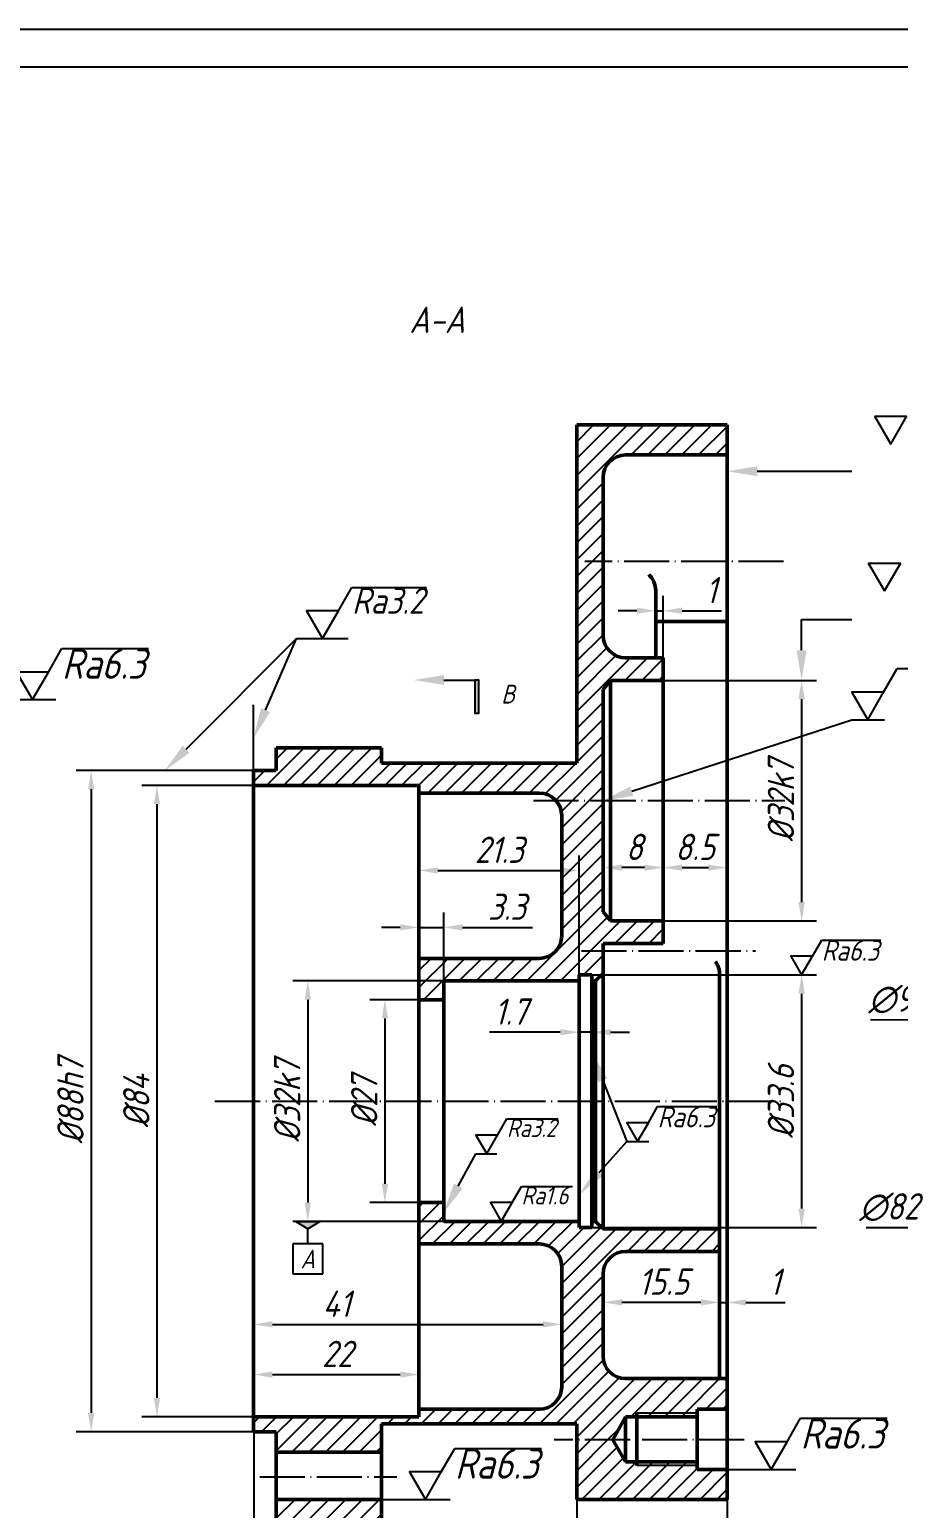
# Model space of a CAD drawing. Header units: millimetres. Extents: x 2 to 1258, y -401 to 1079.
# Drawn here: x 183.9 to 299.6, y -300.5 to -103.7 of the extents above; entities that cross this region are included whole.
import ezdxf
from ezdxf import colors
from ezdxf.entities.mleader import LeaderData, LeaderLine
from ezdxf.math import Vec2, Vec3

# ---------------------------------------------------------------- set-up
doc = ezdxf.new("R2010")
doc.units = ezdxf.units.MM
doc.header["$LTSCALE"] = 0.25
doc.linetypes.add('ACAD_ISO04W100', pattern=[30, 24, -3, 0, -3])
doc.layers.add('01粗实线', color=7, linetype='Continuous', lineweight=50)
for name, color, linetype, lineweight, true_color in [('02细实线', 120, 'Continuous', 25, 0x00ffbf), ('05点划线', 230, 'ACAD_ISO04W100', 25, 0xff007f), ('08标注线', 7, 'Continuous', 25, 0x73ff99), ('10剖面线', 7, 'Continuous', 25, 0x0a59f7)]:
    doc.layers.add(name, color=color, linetype=linetype, lineweight=lineweight, true_color=true_color)
doc.styles.get("Standard").update_dxf_attribs({"font": 'gbeitc.shx', "bigfont": 'gbcbig.shx'})
doc.dimstyles.new('ISO-25', dxfattribs={"dimtxt": 3.5, "dimasz": 2.5, "dimexe": 2, "dimexo": 0, "dimgap": 1, "dimtad": 1, "dimdsep": 46, "dimtxsty": 'Standard', "dimcen": 2.5, "dimclrd": 256, "dimclre": 256, "dimclrt": 256, "dimadec": 0, "dimazin": 0, "dimtfac": 1, "dimtmove": 0, "dimatfit": 3, "dimfxl": 1, "dimlwd": -1, "dimlwe": -1, "dimarcsym": 0})
doc.dimstyles.new('ISO-25$3', dxfattribs={"dimtxt": 3.5, "dimasz": 2.5, "dimexe": 2, "dimexo": 0, "dimgap": 1, "dimtad": 1, "dimtoh": 1, "dimdsep": 46, "dimtxsty": 'Standard', "dimcen": 2.5, "dimclrd": 256, "dimclre": 256, "dimclrt": 256, "dimadec": 0, "dimazin": 0, "dimtfac": 1, "dimtmove": 0, "dimatfit": 2, "dimfxl": 1, "dimlwd": -1, "dimlwe": -1, "dimarcsym": 0})

# ---------------------------------------------------------------- blocks, each defined once
blk = doc.blocks.new('*D34')
at = {"layer": '08标注线', "transparency": 16777216}
for p, q in [((213.76, -204.34), (198.89, -204.34)), ((200.89, -206.84), (200.89, -285.84)), ((213.76, -288.34), (198.89, -288.34))]:
    blk.add_line(p, q, dxfattribs=at)
for points in [[(200.47, -206.84), (201.3, -206.84), (200.89, -204.34)], [(200.47, -285.84), (201.3, -285.84), (200.89, -288.34)]]:
    blk.add_solid(points, dxfattribs=at)
at = {"layer": 'Defpoints', "color": 0, "transparency": 16777216}
for p in [(213.76, -204.34), (200.89, -288.34), (213.76, -288.34)]:
    blk.add_point(p, dxfattribs=at)
at = {"layer": '08标注线', "transparency": 16777216, "insert": (198.14, -246.34), "char_height": 3.5, "attachment_point": 5, "rotation": 90}
blk.add_mtext('%%C84', dxfattribs=at)
blk = doc.blocks.new('*D35')
at = {"layer": '08标注线', "transparency": 16777216}
for p, q in [((213.76, -202.34), (190.13, -202.34)), ((192.13, -204.84), (192.13, -287.84)), ((213.76, -290.34), (190.13, -290.34))]:
    blk.add_line(p, q, dxfattribs=at)
for points in [[(191.71, -204.84), (192.55, -204.84), (192.13, -202.34)], [(191.71, -287.84), (192.55, -287.84), (192.13, -290.34)]]:
    blk.add_solid(points, dxfattribs=at)
at = {"layer": 'Defpoints', "color": 0, "transparency": 16777216}
for p in [(213.76, -202.34), (192.13, -290.34), (213.76, -290.34)]:
    blk.add_point(p, dxfattribs=at)
at = {"layer": '08标注线', "transparency": 16777216, "insert": (189.38, -246.34), "char_height": 3.5, "attachment_point": 5, "rotation": 90}
blk.add_mtext('%%C88h7', dxfattribs=at)
blk = doc.blocks.new('*D36')
at = {"layer": '08标注线', "transparency": 16777216}
for p, q in [((213.76, -290.34), (213.76, -314.22)), ((216.76, -303.29), (216.76, -314.22)), ((211.26, -312.22), (208.76, -312.22)), ((213.76, -312.22), (216.76, -312.22)), ((219.26, -312.22), (221.76, -312.22))]:
    blk.add_line(p, q, dxfattribs=at)
for points in [[(211.26, -311.81), (211.26, -312.64), (213.76, -312.22)], [(219.26, -311.81), (219.26, -312.64), (216.76, -312.22)]]:
    blk.add_solid(points, dxfattribs=at)
at = {"layer": 'Defpoints', "color": 0, "transparency": 16777216}
for p in [(213.76, -290.34), (216.76, -303.29), (216.76, -312.22)]:
    blk.add_point(p, dxfattribs=at)
at = {"layer": '08标注线', "transparency": 16777216, "insert": (215.26, -309.47), "char_height": 3.5, "attachment_point": 5}
blk.add_mtext('3', dxfattribs=at)
blk = doc.blocks.new('*D38')
at = {"layer": '08标注线', "transparency": 16777216}
for p, q in [((213.76, -290.34), (213.76, -329.97)), ((276.76, -299.34), (276.76, -329.97)), ((216.26, -327.97), (274.26, -327.97))]:
    blk.add_line(p, q, dxfattribs=at)
for points in [[(216.26, -327.55), (216.26, -328.39), (213.76, -327.97)], [(274.26, -327.55), (274.26, -328.39), (276.76, -327.97)]]:
    blk.add_solid(points, dxfattribs=at)
at = {"layer": 'Defpoints', "color": 0, "transparency": 16777216}
for p in [(213.76, -290.34), (276.76, -299.34), (276.76, -327.97)]:
    blk.add_point(p, dxfattribs=at)
at = {"layer": '08标注线', "transparency": 16777216, "insert": (244.09, -325.22), "char_height": 3.5, "attachment_point": 5}
blk.add_mtext('63', dxfattribs=at)
blk = doc.blocks.new('*D39')
at = {"layer": '08标注线', "transparency": 16777216}
for p, q in [((256.76, -299.34), (256.76, -314.22)), ((276.76, -299.34), (276.76, -314.22)), ((274.26, -312.22), (259.26, -312.22))]:
    blk.add_line(p, q, dxfattribs=at)
for points in [[(259.26, -311.81), (259.26, -312.64), (256.76, -312.22)], [(274.26, -311.81), (274.26, -312.64), (276.76, -312.22)]]:
    blk.add_solid(points, dxfattribs=at)
at = {"layer": 'Defpoints', "color": 0, "transparency": 16777216}
for p in [(256.76, -299.34), (276.76, -299.34), (256.76, -312.22)]:
    blk.add_point(p, dxfattribs=at)
at = {"layer": '08标注线', "transparency": 16777216, "insert": (266.55, -309.47), "char_height": 3.5, "attachment_point": 5}
blk.add_mtext('20', dxfattribs=at)
blk = doc.blocks.new('*D40')
at = {"layer": '08标注线', "transparency": 16777216}
for p, q in [((213.76, -288.34), (213.76, -280.73)), ((235.76, -288.34), (235.76, -280.73)), ((216.26, -282.73), (233.26, -282.73))]:
    blk.add_line(p, q, dxfattribs=at)
for points in [[(216.26, -282.31), (216.26, -283.14), (213.76, -282.73)], [(233.26, -282.31), (233.26, -283.14), (235.76, -282.73)]]:
    blk.add_solid(points, dxfattribs=at)
at = {"layer": 'Defpoints', "color": 0, "transparency": 16777216}
for p in [(235.76, -282.73), (213.76, -288.34), (235.76, -288.34)]:
    blk.add_point(p, dxfattribs=at)
at = {"layer": '08标注线', "transparency": 16777216, "insert": (224.87, -279.98), "char_height": 3.5, "attachment_point": 5}
blk.add_mtext('22', dxfattribs=at)
blk = doc.blocks.new('*D41')
at = {"layer": '08标注线', "transparency": 16777216}
for p, q in [((213.76, -290.34), (213.76, -274.05)), ((254.76, -276.34), (254.76, -274.05)), ((216.26, -276.05), (252.26, -276.05))]:
    blk.add_line(p, q, dxfattribs=at)
for points in [[(216.26, -275.63), (216.26, -276.46), (213.76, -276.05)], [(252.26, -275.63), (252.26, -276.46), (254.76, -276.05)]]:
    blk.add_solid(points, dxfattribs=at)
at = {"layer": 'Defpoints', "color": 0, "transparency": 16777216}
for p in [(254.76, -276.05), (254.76, -276.34), (213.76, -290.34)]:
    blk.add_point(p, dxfattribs=at)
at = {"layer": '08标注线', "transparency": 16777216, "insert": (224.79, -273.3), "char_height": 3.5, "attachment_point": 5}
blk.add_mtext('41', dxfattribs=at)
blk = doc.blocks.new('*D42')
at = {"layer": '08标注线', "transparency": 16777216}
for p, q in [((235.76, -232.84), (229.22, -232.84)), ((231.22, -235.34), (231.22, -257.34)), ((235.76, -259.84), (229.22, -259.84))]:
    blk.add_line(p, q, dxfattribs=at)
for points in [[(230.81, -235.34), (231.64, -235.34), (231.22, -232.84)], [(230.81, -257.34), (231.64, -257.34), (231.22, -259.84)]]:
    blk.add_solid(points, dxfattribs=at)
at = {"layer": 'Defpoints', "color": 0, "transparency": 16777216}
for p in [(235.76, -232.84), (231.22, -259.84), (235.76, -259.84)]:
    blk.add_point(p, dxfattribs=at)
at = {"layer": '08标注线', "transparency": 16777216, "insert": (228.47, -246.34), "char_height": 3.5, "attachment_point": 5, "rotation": 90}
blk.add_mtext('%%C27', dxfattribs=at)
blk = doc.blocks.new('*D43')
at = {"layer": '08标注线', "transparency": 16777216}
for p, q in [((235.76, -246.34), (235.76, -221.22)), ((239.06, -246.34), (239.06, -221.22)), ((233.26, -223.22), (230.76, -223.22)), ((235.76, -223.22), (239.06, -223.22)), ((241.56, -223.22), (250.87, -223.22))]:
    blk.add_line(p, q, dxfattribs=at)
for points in [[(233.26, -222.8), (233.26, -223.63), (235.76, -223.22)], [(241.56, -222.8), (241.56, -223.63), (239.06, -223.22)]]:
    blk.add_solid(points, dxfattribs=at)
at = {"layer": 'Defpoints', "color": 0, "transparency": 16777216}
for p in [(235.76, -223.22), (235.76, -246.34), (239.06, -246.34)]:
    blk.add_point(p, dxfattribs=at)
at = {"layer": '08标注线', "transparency": 16777216, "insert": (247.46, -220.47), "char_height": 3.5, "attachment_point": 5}
blk.add_mtext('3.3', dxfattribs=at)
blk = doc.blocks.new('*D44')
at = {"layer": '08标注线', "transparency": 16777216}
for p, q in [((235.76, -227.34), (235.76, -213.64)), ((257.06, -229.54), (257.06, -213.64)), ((238.26, -215.64), (254.56, -215.64))]:
    blk.add_line(p, q, dxfattribs=at)
for points in [[(238.26, -215.23), (238.26, -216.06), (235.76, -215.64)], [(254.56, -215.23), (254.56, -216.06), (257.06, -215.64)]]:
    blk.add_solid(points, dxfattribs=at)
at = {"layer": 'Defpoints', "color": 0, "transparency": 16777216}
for p in [(257.06, -215.64), (235.76, -227.34), (257.06, -229.54)]:
    blk.add_point(p, dxfattribs=at)
at = {"layer": '08标注线', "transparency": 16777216, "insert": (246.43, -212.89), "char_height": 3.5, "attachment_point": 5}
blk.add_mtext('21.3', dxfattribs=at)
blk = doc.blocks.new('*D45')
at = {"layer": '08标注线', "transparency": 16777216}
for p, q in [((257.06, -237.85), (257.06, -235.17)), ((258.76, -237.93), (258.76, -235.17)), ((254.56, -237.17), (245.12, -237.17)), ((258.76, -237.17), (257.06, -237.17)), ((261.26, -237.17), (263.76, -237.17))]:
    blk.add_line(p, q, dxfattribs=at)
for points in [[(254.56, -236.75), (254.56, -237.59), (257.06, -237.17)], [(261.26, -236.75), (261.26, -237.59), (258.76, -237.17)]]:
    blk.add_solid(points, dxfattribs=at)
at = {"layer": 'Defpoints', "color": 0, "transparency": 16777216}
for p in [(257.06, -237.85), (258.76, -237.17), (258.76, -237.93)]:
    blk.add_point(p, dxfattribs=at)
at = {"layer": '08标注线', "transparency": 16777216, "insert": (247.98, -234.42), "char_height": 3.5, "attachment_point": 5}
blk.add_mtext('1.7', dxfattribs=at)
blk = doc.blocks.new('*D46')
at = {"layer": '08标注线', "transparency": 16777216}
for p, q in [((275.76, -273.13), (275.76, -271.11)), ((260.26, -273.11), (260.26, -275.11)), ((262.76, -273.11), (273.26, -273.11))]:
    blk.add_line(p, q, dxfattribs=at)
for points in [[(262.76, -272.7), (262.76, -273.53), (260.26, -273.11)], [(273.26, -272.7), (273.26, -273.53), (275.76, -273.11)]]:
    blk.add_solid(points, dxfattribs=at)
at = {"layer": 'Defpoints', "color": 0, "transparency": 16777216}
for p in [(260.26, -273.11), (275.76, -273.11), (275.76, -273.13)]:
    blk.add_point(p, dxfattribs=at)
at = {"layer": '08标注线', "transparency": 16777216, "insert": (268.3, -270.36), "char_height": 3.5, "attachment_point": 5}
blk.add_mtext('15.5', dxfattribs=at)
blk = doc.blocks.new('*D47')
at = {"layer": '08标注线', "transparency": 16777216}
for p, q in [((258.76, -229.54), (288.67, -229.54)), ((286.67, -232.04), (286.67, -260.64)), ((258.76, -263.14), (288.67, -263.14))]:
    blk.add_line(p, q, dxfattribs=at)
for points in [[(286.25, -232.04), (287.09, -232.04), (286.67, -229.54)], [(286.25, -260.64), (287.09, -260.64), (286.67, -263.14)]]:
    blk.add_solid(points, dxfattribs=at)
at = {"layer": 'Defpoints', "color": 0, "transparency": 16777216}
for p in [(258.76, -229.54), (258.76, -263.14), (286.67, -263.14)]:
    blk.add_point(p, dxfattribs=at)
at = {"layer": '08标注线', "transparency": 16777216, "insert": (283.92, -246.4), "char_height": 3.5, "attachment_point": 5, "rotation": 90}
blk.add_mtext('%%C33.6', dxfattribs=at)
blk = doc.blocks.new('*D48')
at = {"layer": '08标注线', "transparency": 16777216}
for p, q in [((276.76, -273.13), (276.76, -271.13)), ((273.26, -273.13), (270.76, -273.13)), ((275.76, -273.11), (275.76, -275.13)), ((275.76, -273.13), (276.76, -273.13)), ((279.26, -273.13), (284.49, -273.13))]:
    blk.add_line(p, q, dxfattribs=at)
for points in [[(273.26, -272.71), (273.26, -273.54), (275.76, -273.13)], [(279.26, -272.71), (279.26, -273.54), (276.76, -273.13)]]:
    blk.add_solid(points, dxfattribs=at)
at = {"layer": 'Defpoints', "color": 0, "transparency": 16777216}
for p in [(275.76, -273.11), (276.76, -273.13), (276.76, -273.13)]:
    blk.add_point(p, dxfattribs=at)
at = {"layer": '08标注线', "transparency": 16777216, "insert": (283.12, -270.38), "char_height": 3.5, "attachment_point": 5}
blk.add_mtext('1', dxfattribs=at)
blk = doc.blocks.new('*D49')
at = {"layer": '08标注线', "transparency": 16777216}
for p, q in [((239.06, -230.34), (218.96, -230.34)), ((220.96, -232.84), (220.96, -259.84)), ((239.06, -262.34), (218.96, -262.34))]:
    blk.add_line(p, q, dxfattribs=at)
for points in [[(220.54, -232.84), (221.38, -232.84), (220.96, -230.34)], [(220.54, -259.84), (221.38, -259.84), (220.96, -262.34)]]:
    blk.add_solid(points, dxfattribs=at)
at = {"layer": 'Defpoints', "color": 0, "transparency": 16777216}
for p in [(239.06, -230.34), (220.96, -262.34), (239.06, -262.34)]:
    blk.add_point(p, dxfattribs=at)
at = {"layer": '08标注线', "transparency": 16777216, "insert": (218.21, -246.34), "char_height": 3.5, "attachment_point": 5, "rotation": 90}
blk.add_mtext('%%C32k7', dxfattribs=at)
blk = doc.blocks.new('*D50')
at = {"layer": '08标注线', "transparency": 16777216}
for p, q in [((268.26, -190.34), (288.67, -190.34)), ((286.67, -192.84), (286.67, -219.84)), ((268.26, -222.34), (288.67, -222.34))]:
    blk.add_line(p, q, dxfattribs=at)
for points in [[(286.25, -192.84), (287.09, -192.84), (286.67, -190.34)], [(286.25, -219.84), (287.09, -219.84), (286.67, -222.34)]]:
    blk.add_solid(points, dxfattribs=at)
at = {"layer": 'Defpoints', "color": 0, "transparency": 16777216}
for p in [(268.26, -190.34), (268.26, -222.34), (286.67, -222.34)]:
    blk.add_point(p, dxfattribs=at)
at = {"layer": '08标注线', "transparency": 16777216, "insert": (283.92, -206.36), "char_height": 3.5, "attachment_point": 5, "rotation": 90}
blk.add_mtext('%%C32k7', dxfattribs=at)
blk = doc.blocks.new('*D51')
at = {"layer": '08标注线', "transparency": 16777216}
for p, q in [((267.26, -187.34), (267.26, -179.08)), ((268.26, -187.34), (268.26, -179.08)), ((264.76, -181.08), (262.26, -181.08)), ((267.26, -181.08), (268.26, -181.08)), ((270.76, -181.08), (275.99, -181.08))]:
    blk.add_line(p, q, dxfattribs=at)
for points in [[(264.76, -180.66), (264.76, -181.5), (267.26, -181.08)], [(270.76, -180.66), (270.76, -181.5), (268.26, -181.08)]]:
    blk.add_solid(points, dxfattribs=at)
at = {"layer": 'Defpoints', "color": 0, "transparency": 16777216}
for p in [(267.26, -181.08), (267.26, -187.34), (268.26, -187.34)]:
    blk.add_point(p, dxfattribs=at)
at = {"layer": '08标注线', "transparency": 16777216, "insert": (274.62, -178.33), "char_height": 3.5, "attachment_point": 5}
blk.add_mtext('1', dxfattribs=at)
blk = doc.blocks.new('*D52')
at = {"layer": '08标注线', "transparency": 16777216}
for p, q in [((260.26, -221.14), (260.26, -213.26)), ((268.26, -222.34), (268.26, -213.26)), ((265.76, -215.26), (262.76, -215.26))]:
    blk.add_line(p, q, dxfattribs=at)
for points in [[(262.76, -214.85), (262.76, -215.68), (260.26, -215.26)], [(265.76, -214.85), (265.76, -215.68), (268.26, -215.26)]]:
    blk.add_solid(points, dxfattribs=at)
at = {"layer": 'Defpoints', "color": 0, "transparency": 16777216}
for p in [(260.26, -215.26), (260.26, -221.14), (268.26, -222.34)]:
    blk.add_point(p, dxfattribs=at)
at = {"layer": '08标注线', "transparency": 16777216, "insert": (264.4, -212.51), "char_height": 3.5, "attachment_point": 5}
blk.add_mtext('8', dxfattribs=at)
blk = doc.blocks.new('*D53')
at = {"layer": '08标注线', "transparency": 16777216}
for p, q in [((268.26, -215.26), (268.26, -213.26)), ((270.76, -215.26), (274.26, -215.26)), ((276.76, -215.15), (276.76, -217.26))]:
    blk.add_line(p, q, dxfattribs=at)
for points in [[(270.76, -214.85), (270.76, -215.68), (268.26, -215.26)], [(274.26, -214.85), (274.26, -215.68), (276.76, -215.26)]]:
    blk.add_solid(points, dxfattribs=at)
at = {"layer": 'Defpoints', "color": 0, "transparency": 16777216}
for p in [(268.26, -215.26), (276.76, -215.15), (276.76, -215.26)]:
    blk.add_point(p, dxfattribs=at)
at = {"layer": '08标注线', "transparency": 16777216, "insert": (272.49, -212.51), "char_height": 3.5, "attachment_point": 5}
blk.add_mtext('8.5', dxfattribs=at)
blk = doc.blocks.new('*D65')
at = {"layer": '08标注线', "transparency": 16777216}
for p, q in [((393.89, -234.99), (320.31, -257.68)), ((317.92, -258.42), (302.38, -263.21)), ((302.38, -263.21), (295.26, -263.21))]:
    blk.add_line(p, q, dxfattribs=at)
for points in [[(393.77, -234.6), (394.02, -235.39), (396.28, -234.26)], [(320.19, -257.29), (320.44, -258.08), (317.92, -258.42)]]:
    blk.add_solid(points, dxfattribs=at)
at = {"layer": 'Defpoints', "color": 0, "transparency": 16777216}
for p in [(396.28, -234.26), (317.92, -258.42)]:
    blk.add_point(p, dxfattribs=at)
at = {"layer": '08标注线', "transparency": 16777216, "insert": (298.32, -260.46), "char_height": 3.5, "attachment_point": 5}
blk.add_mtext('∅82', dxfattribs=at)
blk = doc.blocks.new('*D67')
at = {"layer": '08标注线', "transparency": 16777216}
for p, q in [((312.99, -237.46), (303.5, -235.55)), ((398.77, -254.73), (315.44, -237.95))]:
    blk.add_line(p, q, dxfattribs=at)
for points in [[(315.52, -237.54), (315.36, -238.36), (312.99, -237.46)], [(398.85, -254.32), (398.68, -255.14), (401.22, -255.23)]]:
    blk.add_solid(points, dxfattribs=at)
at = {"layer": 'Defpoints', "color": 0, "transparency": 16777216}
for p in [(312.99, -237.46), (401.22, -255.23)]:
    blk.add_point(p, dxfattribs=at)
at = {"layer": '08标注线', "transparency": 16777216, "insert": (299.51, -232.8), "char_height": 3.5, "attachment_point": 5}
blk.add_mtext('∅90', dxfattribs=at)

msp = doc.modelspace()

# ---------------------------------------------------------------- hatches: boundary and pattern name
at = {"layer": '08标注线'}
h = msp.add_hatch(color=256, dxfattribs=at)
h.dxf.hatch_style = 1
h.paths.add_polyline_path([(243.201, -194.695), (243.718, -194.695), (243.718, -190.304), (243.201, -190.304)])
h = msp.add_hatch(color=256, dxfattribs=at)
h.dxf.hatch_style = 1
h.paths.add_polyline_path([(222.569, -262.342), (219.349, -262.342), (220.959, -263.343)])
at = {"layer": '10剖面线'}
h = msp.add_hatch(dxfattribs=at)
h.set_pattern_fill('ANSI31', color=256, scale=0.5)
h.paths.add_polyline_path([(260.257, -191.542), (261.257, -190.342), (268.257, -190.342), (268.257, -187.342), (263.257, -187.342, -0.4142136), (260.257, -184.342), (260.257, -163.342, -0.4142136), (263.257, -160.342), (276.757, -160.342), (276.757, -156.342), (256.757, -156.342), (256.757, -201.342), (230.757, -201.342), (230.757, -199.342), (216.757, -199.342), (216.757, -202.342), (213.757, -202.342), (213.757, -204.342), (235.757, -204.342), (235.757, -205.342), (251.757, -205.342, -0.2134218), (253.994, -206.342), (260.257, -206.342)])
h.paths.add_polyline_path([(260.257, -206.342), (253.994, -206.342, -0.1844831), (254.757, -208.342), (254.757, -224.342, -0.4142136), (251.757, -227.342), (235.757, -227.342), (235.757, -232.842), (239.057, -232.842), (239.057, -230.342), (256.757, -230.342), (257.057, -230.342), (257.057, -229.542), (258.757, -229.542), (258.757, -230.342), (259.257, -230.342), (260.257, -229.342), (260.257, -225.342), (268.257, -225.342), (268.257, -222.342), (261.257, -222.342), (260.257, -221.142)])
h.paths.add_polyline_path([(276.757, -296.342), (276.757, -295.342), (272.757, -295.342), (272.757, -294.842), (264.757, -294.842), (264.757, -294.342), (263.257, -294.342), (261.561, -291.432), (256.757, -291.432), (256.757, -296.342), (256.771, -296.342), (256.757, -299.342), (276.757, -299.342)])
h.paths.add_polyline_path([(272.757, -294.342), (264.757, -294.342), (264.757, -294.842), (272.757, -294.842)], flags=17)
h.paths.add_polyline_path([(272.757, -287.842), (264.76, -287.842), (264.757, -288.021), (264.757, -288.342), (272.757, -288.342)], flags=17)
h = msp.add_hatch(dxfattribs=at)
h.set_pattern_fill('ANSI31', color=256, scale=0.5)
h.paths.add_polyline_path([(230.757, -289.289), (254.967, -289.289), (256.757, -289.289), (256.757, -291.432), (261.561, -291.432), (263.257, -288.342), (264.757, -288.342), (264.757, -288.021), (264.76, -287.842), (272.757, -287.842), (272.757, -287.342), (276.757, -287.342), (276.757, -283.269), (263.257, -283.269, -0.4142136), (260.257, -280.269), (260.257, -269.342, -0.4142136), (263.257, -266.342), (275.757, -266.342), (275.757, -263.342), (260.257, -263.342), (259.257, -262.342), (258.757, -262.342), (258.757, -263.142), (257.057, -263.142), (257.057, -262.342), (256.757, -262.342), (239.057, -262.342), (239.057, -259.842), (235.757, -259.842), (235.757, -265.342), (251.757, -265.342, -0.4142136), (254.757, -268.342), (254.757, -284.342, -0.4142136), (251.757, -287.342), (235.757, -287.342), (235.757, -288.342), (213.757, -288.342), (213.757, -290.342), (216.757, -290.342), (216.757, -293.039), (230.757, -293.039), (230.757, -291.342)])
h.paths.add_polyline_path([(230.757, -299.342), (216.757, -299.342), (216.757, -303.289), (230.757, -303.289)])

# ---------------------------------------------------------------- linework, layer by layer
for points in [[(422.422, -400.738), (422.422, -103.738), (2.422, -103.738), (2.422, -400.738)], [(27.422, -395.738), (417.422, -395.738), (417.422, -108.738), (27.422, -108.738)]]:
    msp.add_lwpolyline(points, close=True)
at = {"layer": '01粗实线'}
for p, q in [((276.757, -156.342), (256.757, -156.342)), ((256.757, -201.342), (256.757, -156.342)), ((276.757, -156.342), (276.757, -296.342)), ((263.257, -160.342), (276.757, -160.342)), ((260.257, -184.342), (260.257, -163.342)), ((267.257, -187.342), (267.257, -178.389)), ((267.257, -182.517), (276.757, -182.517)), ((263.257, -187.342), (268.257, -187.342)), ((268.257, -187.342), (268.257, -190.342)), ((260.257, -191.542), (261.257, -190.342)), ((268.257, -190.342), (261.257, -190.342)), ((261.257, -222.342), (261.257, -190.342)), ((268.257, -190.342), (268.257, -222.342)), ((260.257, -221.142), (260.257, -191.542)), ((216.757, -199.342), (230.757, -199.342)), ((216.757, -202.342), (216.757, -199.342)), ((230.757, -199.342), (230.757, -201.342)), ((213.757, -202.342), (213.757, -290.342)), ((213.757, -202.342), (216.757, -202.342)), ((216.757, -202.342), (216.757, -201.342)), ((230.757, -201.342), (256.757, -201.342)), ((213.757, -204.342), (235.757, -204.342)), ((235.757, -204.342), (235.757, -205.342)), ((235.757, -205.342), (251.757, -205.342)), ((235.757, -227.342), (235.757, -205.342)), ((254.757, -208.342), (254.757, -224.342)), ((260.257, -221.142), (261.257, -222.342)), ((261.257, -222.342), (268.257, -222.342)), ((268.257, -222.342), (268.257, -225.342)), ((268.257, -225.342), (260.257, -225.342)), ((260.257, -230.342), (260.257, -225.342)), ((235.757, -227.342), (251.757, -227.342)), ((235.757, -227.342), (235.757, -265.342)), ((258.757, -229.542), (257.057, -229.542)), ((257.057, -229.542), (257.057, -230.342)), ((258.757, -230.342), (258.757, -229.542)), ((259.257, -230.342), (260.257, -229.342)), ((275.757, -229.822), (275.757, -229.485)), ((275.757, -230.69), (275.757, -229.822)), ((235.757, -230.342), (235.757, -232.842)), ((256.757, -230.342), (239.057, -230.342)), ((239.057, -230.342), (239.057, -262.342)), ((257.057, -230.342), (256.757, -230.342)), ((257.057, -230.342), (257.057, -262.342)), ((259.257, -230.342), (258.757, -230.342)), ((258.757, -230.342), (258.757, -262.342)), ((259.257, -230.342), (259.257, -262.342)), ((260.257, -230.342), (260.257, -262.342)), ((275.757, -246.342), (275.757, -230.69)), ((235.757, -232.842), (235.757, -259.842)), ((239.057, -232.842), (235.757, -232.842)), ((275.757, -283.269), (275.757, -246.342)), ((276.757, -283.269), (276.757, -246.342)), ((235.757, -262.342), (235.757, -259.842)), ((239.057, -259.842), (235.757, -259.842)), ((256.757, -262.342), (239.057, -262.342)), ((257.057, -262.342), (256.757, -262.342)), ((257.057, -263.142), (257.057, -262.342)), ((258.757, -263.142), (257.057, -263.142)), ((259.257, -262.342), (258.757, -262.342)), ((258.757, -262.342), (258.757, -263.142)), ((259.257, -262.342), (260.257, -263.342)), ((260.257, -263.342), (260.257, -262.342)), ((260.257, -263.342), (275.757, -263.342)), ((276.757, -263.342), (276.757, -266.342)), ((235.757, -265.342), (251.757, -265.342)), ((235.757, -265.342), (235.757, -287.342)), ((275.757, -266.342), (263.257, -266.342)), ((254.757, -284.342), (254.757, -268.342)), ((260.257, -280.269), (260.257, -269.342)), ((263.257, -283.269), (276.757, -283.269)), ((213.757, -288.342), (235.757, -288.342)), ((230.757, -291.342), (230.757, -289.289)), ((230.757, -289.289), (254.967, -289.289)), ((235.757, -288.342), (235.757, -287.342)), ((235.757, -287.342), (251.757, -287.342)), ((256.757, -289.289), (254.967, -289.289)), ((256.757, -291.342), (256.757, -289.289)), ((261.561, -291.432), (263.257, -288.342)), ((264.757, -288.342), (263.257, -288.342)), ((263.257, -288.342), (263.257, -291.432)), ((264.757, -288.021), (264.76, -287.842)), ((264.757, -288.021), (264.757, -288.521)), ((272.757, -288.342), (264.757, -288.342)), ((264.757, -288.342), (264.757, -294.342)), ((276.757, -287.342), (272.757, -287.342)), ((272.757, -287.342), (272.757, -295.342)), ((272.757, -288.342), (272.757, -287.342)), ((213.757, -290.342), (216.757, -290.342)), ((216.757, -290.342), (216.757, -303.289)), ((216.757, -293.039), (230.757, -293.039)), ((230.757, -293.342), (230.757, -291.342)), ((256.757, -296.342), (256.757, -291.342)), ((263.257, -294.342), (261.561, -291.432)), ((263.257, -294.342), (263.257, -291.432)), ((230.757, -303.289), (230.757, -293.342)), ((264.757, -294.342), (263.257, -294.342)), ((264.757, -294.342), (272.757, -294.342)), ((264.757, -294.842), (264.757, -294.342)), ((272.757, -295.342), (272.757, -294.342)), ((256.771, -296.342), (256.757, -296.342)), ((256.771, -296.342), (256.757, -299.342)), ((272.757, -295.342), (276.757, -295.342)), ((276.757, -299.342), (276.757, -296.342)), ((230.757, -299.342), (216.757, -299.342)), ((256.757, -299.342), (276.757, -299.342))]:
    msp.add_line(p, q, dxfattribs=at)
for centre, radius, start, end in [((263.257, -163.342), 3, 90, 180), ((264.277, -178.414), 2.98, 0.4887, 46.4887), ((263.257, -184.342), 3, 180, 270), ((251.757, -208.342), 3, 0, 90), ((251.757, -224.342), 3, 270, 0), ((272.757, -229.485), 3, 0, 34.67392), ((251.757, -268.342), 3, 360, 90), ((263.257, -269.342), 3, 90, 180), ((263.257, -280.269), 3, 180, 270), ((251.757, -284.342), 3, 270, 360)]:
    msp.add_arc(centre, radius, start, end, dxfattribs=at)
at = {"layer": '02细实线'}
for p, q in [((272.757, -287.842), (264.76, -287.842)), ((272.757, -294.842), (264.757, -294.842))]:
    msp.add_line(p, q, dxfattribs=at)
at = {"layer": '05点划线'}
for p, q in [((284.251, -174.529), (257.83, -174.517)), ((250.995, -206.342), (284.436, -206.342)), ((257.37, -226.342), (280.541, -226.342)), ((208.61, -246.342), (284.294, -246.342)), ((279.045, -291.432), (253.757, -291.432)), ((214.571, -296.342), (232.812, -296.342))]:
    msp.add_line(p, q, dxfattribs=at)
at = {"layer": '08标注线'}
for p, q in [((291.432, -162.513), (293.356, -162.513)), ((225.024, -181.112), (226.831, -177.982)), ((226.831, -177.982), (236.755, -177.982)), ((286.668, -182.246), (293.356, -182.246)), ((219.47, -184.773), (226.351, -184.773)), ((186.435, -189.238), (188.242, -186.107)), ((188.242, -186.107), (199.77, -186.107)), ((297.584, -191.916), (299.391, -188.786)), ((299.391, -188.786), (309.315, -188.786)), ((180.888, -192.899), (187.427, -192.899)), ((213.757, -202.342), (213.757, -193.604)), ((293.356, -195.577), (297.694, -195.577)), ((288.112, -227.042), (289.346, -224.905)), ((289.346, -224.905), (297.217, -224.905)), ((303.504, -235.548), (295.827, -235.515)), ((266.278, -249.211), (267.512, -247.073)), ((267.512, -247.073), (275.383, -247.073)), ((246.22, -250.855), (247.458, -248.71)), ((247.458, -248.71), (254.257, -248.71)), ((263.391, -251.711), (266.323, -251.711)), ((243.324, -253.363), (246.101, -253.345)), ((248.154, -259.834), (249.393, -257.69)), ((249.393, -257.69), (256.191, -257.69)), ((219.349, -262.342), (222.569, -262.342)), ((219.349, -262.342), (220.959, -263.343)), ((220.959, -263.343), (222.569, -262.342)), ((220.959, -265.343), (220.959, -263.343)), ((218.959, -265.343), (218.959, -269.343)), ((222.959, -265.343), (218.959, -265.343)), ((222.959, -269.343), (222.959, -265.343)), ((218.959, -269.343), (222.959, -269.343)), ((284.727, -291.681), (286.535, -288.551)), ((286.535, -288.551), (298.062, -288.551)), ((238.727, -295.681), (240.535, -292.551)), ((240.535, -292.551), (252.062, -292.551)), ((276.757, -295.342), (285.912, -295.342)), ((230.757, -299.342), (239.912, -299.342))]:
    msp.add_line(p, q, dxfattribs=at)
for points in [[(298.533, -158.899), (300.647, -155.238), (296.419, -155.238)], [(297.698, -178.433), (299.812, -174.772), (295.585, -174.772)], [(222.91, -184.773), (225.024, -181.112), (220.797, -181.112)], [(184.321, -192.899), (186.435, -189.238), (182.208, -189.238)], [(243.201, -190.304), (243.201, -194.695), (243.718, -194.695), (243.718, -190.304)], [(295.47, -195.577), (297.584, -191.916), (293.356, -191.916)], [(286.668, -229.542), (288.112, -227.042), (285.225, -227.042)], [(264.835, -251.711), (266.278, -249.211), (263.391, -249.211)], [(244.772, -253.363), (246.22, -250.855), (243.324, -250.855)], [(246.706, -262.342), (248.154, -259.834), (245.258, -259.834)], [(282.614, -295.342), (284.727, -291.681), (280.5, -291.681)], [(236.614, -299.342), (238.727, -295.681), (234.5, -295.681)]]:
    msp.add_lwpolyline(points, close=True, dxfattribs=at)

# ---------------------------------------------------------------- texts
for s, width, gutter_width, insert, char_height, attachment_point in [('A-A', 5.15592, 12.5, (234.467, -140.615), 3.5, 1), ('Ra3.2', 12.62639, 20.12, (226.831, -177.982), 3.5, 1), ('Ra6.3', 12.62639, 20.12, (188.242, -186.107), 4.0239, 1), ('B', 5.15592, 12.5, (246.696, -190.925), 2.5, 1), ('Ra6.3', 8.62146, 13.738, (289.346, -224.905), 2.7476, 1), ('Ra6.3', 8.62146, 13.738, (267.512, -247.073), 2.7476, 1), ('Ra3.2', 8.65015, 13.784, (247.458, -248.71), 2.3978, 1), ('Ra1.6', 8.65015, 13.784, (249.393, -257.69), 2.3978, 1), ('\\pxqc;A', 4, 12.5, (220.959, -267.343), 2.5, 5), ('Ra6.3', 12.62639, 20.12, (286.535, -288.551), 4.0239, 1), ('Ra6.3', 12.62639, 20.12, (240.535, -292.551), 4.0239, 1)]:
    msp.add_mtext_dynamic_manual_height_columns(s, width=width, gutter_width=gutter_width, heights=[0], dxfattribs=dict(at, insert=insert, char_height=char_height, attachment_point=attachment_point))

# ---------------------------------------------------------------- dimensions: what is measured, and where the dimension line sits
for base, p1, p2, picture, middle in [((267.257, -181.079), (268.257, -187.342), (267.257, -187.342), '*D51', (274.622, -181.079)), ((260.257, -215.263), (268.257, -222.342), (260.257, -221.142), '*D52', (264.4, -215.263)), ((276.757, -215.263), (268.257, -215.263), (276.757, -215.147), '*D53', (272.49, -215.263)), ((257.057, -215.642), (235.757, -227.342), (257.057, -229.542), '*D44', (246.431, -215.642)), ((235.757, -223.215), (239.057, -246.342), (235.757, -246.342), '*D43', (247.464, -223.215)), ((258.757, -237.171), (257.057, -237.846), (258.757, -237.926), '*D45', (247.982, -237.171)), ((275.757, -273.114), (260.257, -273.106), (275.757, -273.132), '*D46', (268.296, -273.114)), ((276.757, -273.126), (275.757, -273.114), (276.757, -273.126), '*D48', (283.122, -273.126)), ((254.757, -276.046), (213.757, -290.342), (254.757, -276.342), '*D41', (224.788, -276.046)), ((235.757, -282.726), (213.757, -288.342), (235.757, -288.342), '*D40', (224.868, -282.726)), ((216.757, -312.222), (213.757, -290.342), (216.757, -303.289), '*D36', (215.257, -312.222)), ((276.757, -327.969), (213.757, -290.342), (276.757, -299.342), '*D38', (244.094, -327.969)), ((256.757, -312.222), (276.757, -299.342), (256.757, -299.342), '*D39', (266.554, -312.222))]:
    dim = msp.add_linear_dim(base=base, p1=p1, p2=p2, dimstyle='ISO-25', dxfattribs=at)
    dim.commit()
    dim.dimension.update_dxf_attribs({"geometry": picture, "text_midpoint": middle, "dimtype": 160})
for base, p1, p2, text, picture, middle in [((286.668, -222.342), (268.257, -190.342), (268.257, -222.342), '%%C<>k7', '*D50', (286.668, -206.355)), ((192.132, -290.342), (213.757, -202.342), (213.757, -290.342), '%%C<>h7', '*D35', (192.132, -246.342)), ((200.887, -288.342), (213.757, -204.342), (213.757, -288.342), '%%C<>', '*D34', (200.887, -246.342)), ((286.668, -263.142), (258.757, -229.542), (258.757, -263.142), '%%C<>', '*D47', (286.668, -246.399)), ((220.959, -262.342), (239.057, -230.342), (239.057, -262.342), '%%C<>k7', '*D49', (220.959, -246.342)), ((231.222, -259.842), (235.757, -232.842), (235.757, -259.842), '%%C<>', '*D42', (231.222, -246.342))]:
    dim = msp.add_linear_dim(base=base, p1=p1, p2=p2, angle=90, text=text, dimstyle='ISO-25', dxfattribs=at)
    dim.commit()
    dim.dimension.update_dxf_attribs({"geometry": picture, "text_midpoint": middle, "dimtype": 160})
for p1, p2, picture, middle in [((401.217, -255.227), (312.989, -237.458), '*D67', (299.514, -235.548)), ((396.282, -234.257), (317.923, -258.42), '*D65', (298.319, -263.213))]:
    dim = msp.add_diameter_dim_2p(p1=p1, p2=p2, dimstyle='ISO-25$3', dxfattribs=at)
    dim.commit()
    dim.dimension.update_dxf_attribs({"geometry": picture, "text_midpoint": middle, "dimtype": 163})

# ---------------------------------------------------------------- leaders
ml = msp.add_multileader_mtext('Standard', dxfattribs=at)
ml.set_content('')
ml.set_leader_properties(color=256)
ml.build(insert=Vec2(0, 0))
ml.multileader.update_dxf_attribs({"has_dogleg": 0})
ctx = ml.context
ctx.base_point, ctx.plane_origin = Vec3(291.345, -162.513), Vec3(276.757, -162.513)
notes = []
notes.append((ctx, [(0, (1, 1, 0), (283.432, -162.513), (1, 0), 8, [(0, [(276.757, -162.513)], 0, [])])]))
ctx.mtext, ml.multileader.dxf.content_type = None, 0
ml = msp.add_multileader_mtext('Standard', dxfattribs=at)
ml.set_content('')
ml.set_leader_properties(color=256)
ml.build(insert=Vec2(0, 0))
ml.multileader.update_dxf_attribs({"has_dogleg": 0})
ctx = ml.context
ctx.base_point, ctx.plane_origin = Vec3(286.573, -182.124), Vec3(286.668, -190.342)
notes.append((ctx, [(0, (1, 1, 0), (278.668, -182.246), (1, 0), 8, [(0, [(286.668, -190.342)], 0, [])])]))
ctx.mtext, ml.multileader.dxf.content_type = None, 0
ml = msp.add_multileader_mtext('Standard', dxfattribs=at)
ml.set_content('')
ml.set_leader_properties(color=256)
ml.build(insert=Vec2(0, 0))
ml.multileader.update_dxf_attribs({"has_dogleg": 0})
ctx = ml.context
ctx.base_point, ctx.plane_origin = Vec3(219.232, -184.744), Vec3(201.945, -202.342)
notes.append((ctx, [(0, (1, 1, 0), (211.47, -184.773), (1, 0), 8, [(0, [(201.945, -202.342)], 0, [])])]))
ctx.mtext, ml.multileader.dxf.content_type = None, 0
ml = msp.add_multileader_mtext('Standard', dxfattribs=at)
ml.set_content('')
ml.set_leader_properties(color=256)
ml.build(insert=Vec2(0, 0))
ml.multileader.update_dxf_attribs({"has_dogleg": 0})
ctx = ml.context
ctx.base_point, ctx.plane_origin = Vec3(219.412, -184.814), Vec3(213.757, -197.973)
notes.append((ctx, [(0, (1, 1, 0), (211.47, -184.773), (1, 0), 8, [(0, [(213.757, -197.973)], 0, [])])]))
ctx.mtext, ml.multileader.dxf.content_type = None, 0
ml = msp.add_multileader_mtext('Standard', dxfattribs=at)
ml.set_content('')
ml.set_leader_properties(color=256)
ml.build(insert=Vec2(0, 0))
ml.multileader.update_dxf_attribs({"has_dogleg": 0})
ctx = ml.context
ctx.base_point, ctx.plane_origin = Vec3(243.201, -190.271), Vec3(235.076, -190.304)
notes.append((ctx, [(0, (1, 1, 0), (235.201, -190.304), (1, 0), 8, [(0, [(235.076, -190.304)], 0, [])])]))
ctx.mtext, ml.multileader.dxf.content_type = None, 0
ml = msp.add_multileader_mtext('Standard', dxfattribs=at)
ml.set_content('')
ml.set_leader_properties(color=256)
ml.build(insert=Vec2(0, 0))
ml.multileader.update_dxf_attribs({"has_dogleg": 0})
ctx = ml.context
ctx.base_point, ctx.plane_origin = Vec3(293.625, -195.625), Vec3(260.257, -206.342)
notes.append((ctx, [(0, (1, 1, 0), (285.356, -195.577), (1, 0), 8, [(0, [(260.257, -206.342)], 0, [])])]))
ctx.mtext, ml.multileader.dxf.content_type = None, 0
ml = msp.add_multileader_mtext('Standard', dxfattribs=at)
ml.set_content('')
ml.set_leader_properties(color=256)
ml.build(insert=Vec2(0, 0))
ml.multileader.update_dxf_attribs({"has_dogleg": 0})
ctx = ml.context
ctx.base_point, ctx.plane_origin = Vec3(263.553, -251.711), Vec3(258.757, -239.864)
notes.append((ctx, [(0, (1, 1, 0), (255.391, -251.711), (1, 0), 8, [(0, [(258.757, -239.864)], 0, [])])]))
ctx.mtext, ml.multileader.dxf.content_type = None, 0
ml = msp.add_multileader_mtext('Standard', dxfattribs=at)
ml.set_content('')
ml.set_leader_properties(color=256)
ml.build(insert=Vec2(0, 0))
ml.multileader.update_dxf_attribs({"has_dogleg": 0})
ctx = ml.context
ctx.base_point, ctx.plane_origin = Vec3(263.373, -251.711), Vec3(257.057, -258.805)
notes.append((ctx, [(0, (1, 1, 0), (255.391, -251.711), (1, 0), 8, [(0, [(257.057, -258.805)], 0, [])])]))
ctx.mtext, ml.multileader.dxf.content_type = None, 0
ml = msp.add_multileader_mtext('Standard', dxfattribs=at)
ml.set_content('')
ml.set_leader_properties(color=256)
ml.build(insert=Vec2(0, 0))
ml.multileader.update_dxf_attribs({"has_dogleg": 0})
ctx = ml.context
ctx.base_point, ctx.plane_origin = Vec3(243.278, -253.363), Vec3(239.057, -261.14)
notes.append((ctx, [(0, (1, 1, 0), (235.324, -253.363), (1, 0), 8, [(0, [(239.057, -261.14)], 0, [])])]))
ctx.mtext, ml.multileader.dxf.content_type = None, 0
for ctx, leaders in notes:
    for number, flags, end, landing, length, lines in leaders:
        leader = LeaderData()
        leader.index, (leader.has_last_leader_line, leader.has_dogleg_vector, leader.attachment_direction) = number, flags
        leader.last_leader_point, leader.dogleg_vector, leader.dogleg_length = Vec3(end), Vec3(landing), length
        for number, points, colour, breaks in lines:
            line = LeaderLine()
            line.index, line.vertices, line.color, line.breaks = number, Vec3.list(points), colors.encode_raw_color(colour), breaks
            leader.lines.append(line)
        ctx.leaders.append(leader)

doc.saveas('drawing.dxf')
